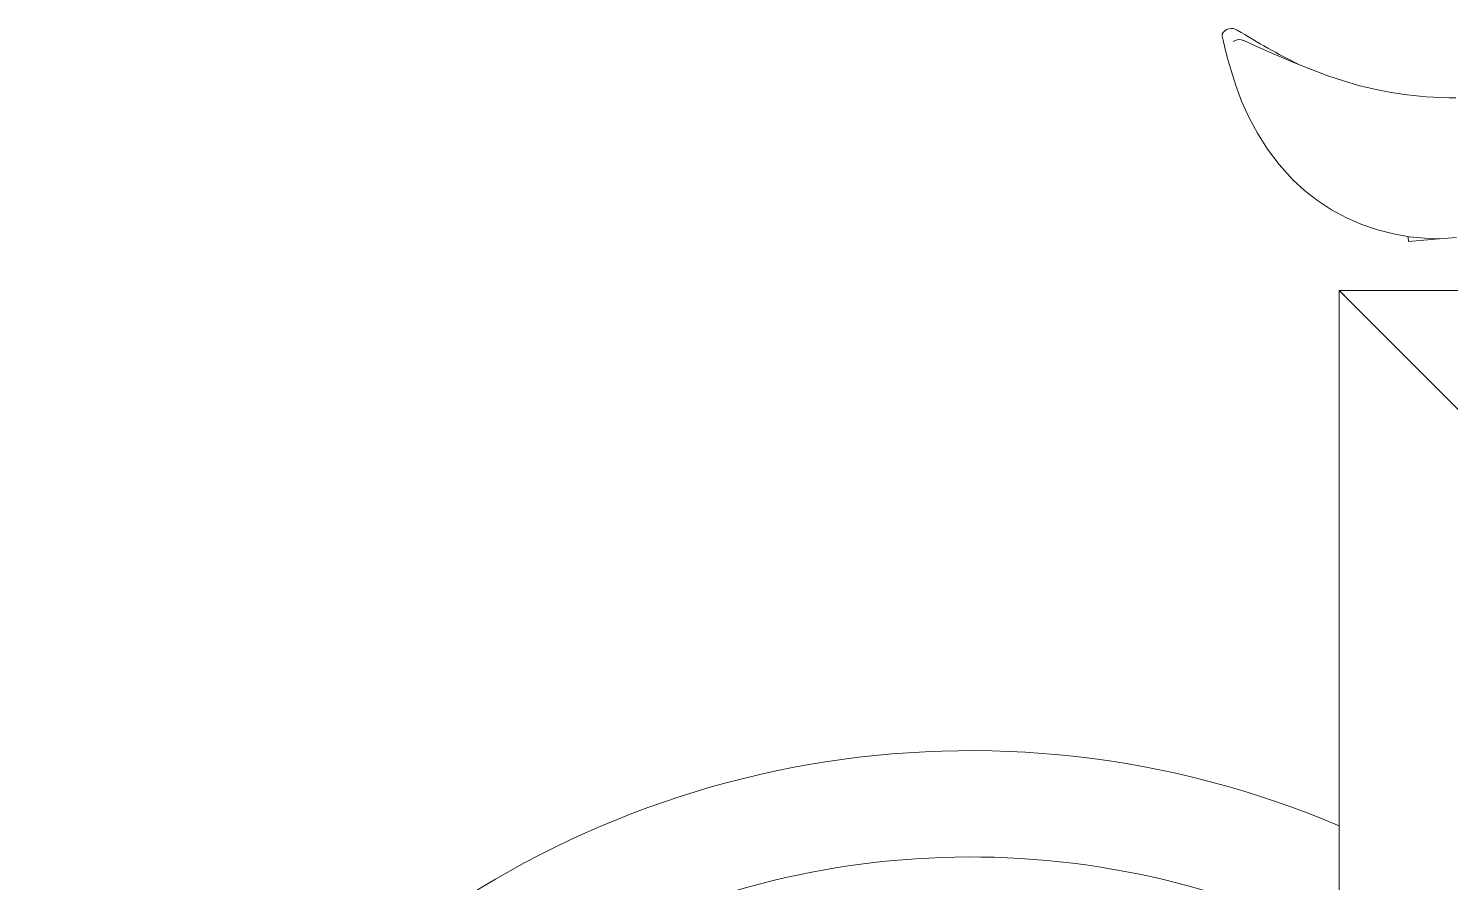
# Model space of a CAD drawing. Header units: millimetres. Extents: x 468 to 13607, y -402 to 3127.
# Drawn here: x 470.2 to 956.5, y 2634.2 to 2926.2 of the extents above; entities that cross this region are included whole.
import ezdxf

# ---------------------------------------------------------------- set-up
doc = ezdxf.new("R2010")
doc.units = ezdxf.units.MM
doc.layers.add('ZANO_R', color=7, linetype='Continuous', lineweight=0)

msp = doc.modelspace()

# ---------------------------------------------------------------- linework, layer by layer
at = {"layer": 'ZANO_R', "color": 253}
msp.add_line((942.17, 2853.31), (952.59, 2854.3), dxfattribs=at)
at = {"layer": 'ZANO_R'}
for p, q in [((918.45, 2836.59), (918.45, 2036.59)), ((918.45, 2836.59), (1718.45, 2836.59)), ((920.45, 2834.59), (966.45, 2788.59))]:
    msp.add_line(p, q, dxfattribs=at)
at = {"layer": 'ZANO_R', "color": 253, "flags": 128}
for points in [[(958.55, 2854.71), (952.75, 2854.3), (947.66, 2854.42), (942.37, 2854.96), (936.97, 2855.93), (931.56, 2857.34), (926.15, 2859.19), (920.87, 2861.48), (915.82, 2864.18), (911.01, 2867.3), (906.58, 2870.76), (902.58, 2874.45), (897.88, 2879.62), (893.86, 2884.95), (890.43, 2890.37), (887.51, 2895.84), (885.06, 2901.3), (883.06, 2906.66), (881.43, 2911.74), (880.12, 2916.35), (879.15, 2920.12), (878.69, 2922.18), (878.44, 2923.5), (878.36, 2924.15), (878.36, 2924.32)], [(958.28, 2902.42), (956.04, 2902.43), (953.17, 2902.51), (948.19, 2902.8), (941.71, 2903.44), (936.2, 2904.24), (930.44, 2905.36), (925.03, 2906.7), (919.84, 2908.24), (914.52, 2910.02), (908.98, 2912.08), (903.15, 2914.41), (896.97, 2917), (890.46, 2919.87), (885.87, 2922.03)], [(942.01, 2855), (942.06, 2854.44), (942.13, 2853.73), (942.16, 2853.36), (942.17, 2853.31)]]:
    msp.add_lwpolyline(points, dxfattribs=at)
at = {"layer": 'ZANO_R', "flags": 128}
for points in [[(918.45, 2836.59), (918.49, 2836.56), (918.6, 2836.44), (918.78, 2836.26), (919.03, 2836.01), (919.34, 2835.71), (919.68, 2835.36), (920.06, 2834.99), (920.45, 2834.59)], [(920.45, 2834.59), (920.1, 2834.94), (919.76, 2835.28), (919.45, 2835.59), (919.16, 2835.88), (918.92, 2836.13), (918.72, 2836.33), (918.57, 2836.47), (918.48, 2836.56), (918.45, 2836.59)]]:
    msp.add_lwpolyline(points, dxfattribs=at)
at = {"layer": 'ZANO_R', "color": 253}
for centre, radius, start, end in [((881.63, 2922.36), 3.81, 59.0865, 149.0138), ((1017.84, 3140.13), 253.05, 237.9584, 243.4254), ((884.21, 2918.53), 3.81, 79.2819, 122.3204), ((884.21, 2918.53), 3.81, 64.8004, 79.2819), ((792.33, 2357.19), 322.1, 66.9494, 264.4729), ((792.33, 2357.19), 285.75, 63.8099, 180)]:
    msp.add_arc(centre, radius, start, end, dxfattribs=at)

doc.saveas('drawing.dxf')
